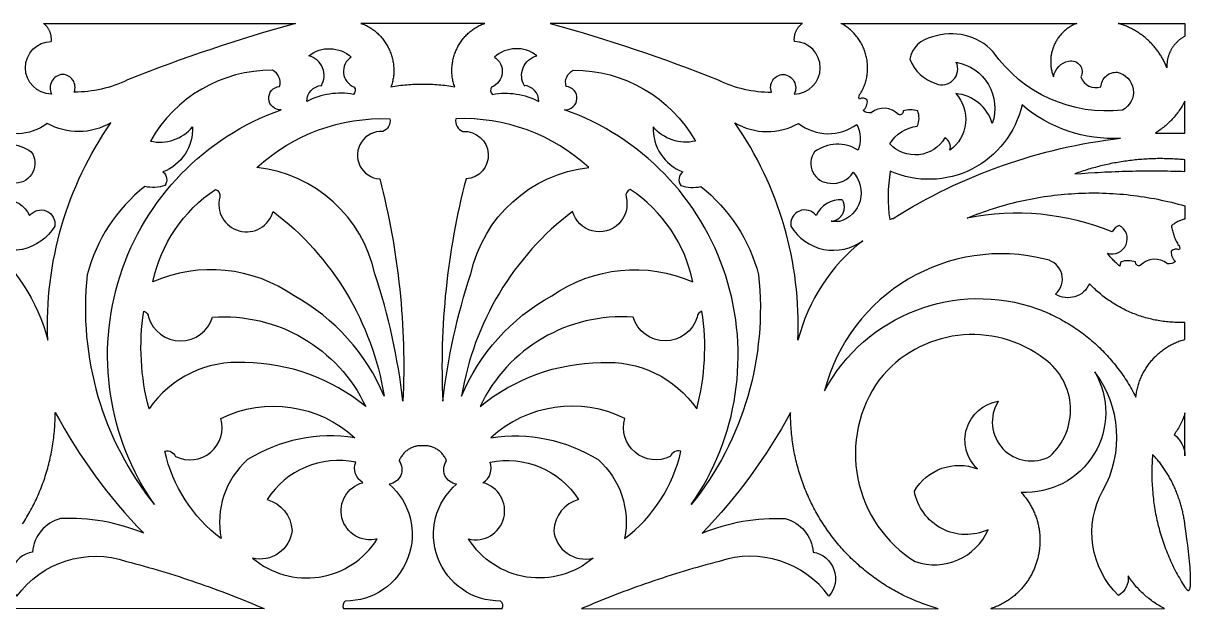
# Model space of a CAD drawing. Extents: x -1135 to 1139, y -1815 to -1379.
# Drawn here: x 270 to 1139, y -1815 to -1379 of the extents above; entities that cross this region are included whole.
import ezdxf

# ---------------------------------------------------------------- set-up
doc = ezdxf.new("R2010")
doc.units = 0
doc.layers.add('LAYER_1', color=18, linetype='CONTINUOUS')

msp = doc.modelspace()

# ---------------------------------------------------------------- linework, layer by layer
at = {"layer": 'LAYER_1'}
for points in [[(290.94, -1431.66, -0.982798), (290.82, -1392.34), (290.87, -1391.85), (290.89, -1391.36), (290.9, -1390.88), (290.89, -1390.39), (290.87, -1389.91), (290.83, -1389.43), (290.78, -1388.95), (290.71, -1388.48), (290.63, -1388.01), (290.53, -1387.54), (290.42, -1387.07), (290.29, -1386.62), (290.15, -1386.16), (289.99, -1385.71), (289.82, -1385.27), (289.64, -1384.83), (289.44, -1384.4), (289.23, -1383.98), (289, -1383.56), (288.76, -1383.15), (288.51, -1382.74), (288.25, -1382.35), (287.97, -1381.96), (287.68, -1381.58), (287.38, -1381.21), (287.06, -1380.85), (286.73, -1380.5), (286.39, -1380.16), (286.04, -1379.83), (285.68, -1379.5), (285.3, -1379.19), (284.92, -1378.9), (472.57, -1378.9, 0.026463), (347.53, -1421.05, -0.116339), (307.87, -1430.1, 0.512813), (299.17, -1416.9, 0.528279)], [(844.02, -1431.66, 0.982798), (844.14, -1392.34), (844.1, -1391.85), (844.07, -1391.36), (844.06, -1390.88), (844.07, -1390.39), (844.09, -1389.91), (844.13, -1389.43), (844.18, -1388.95), (844.25, -1388.48), (844.33, -1388.01), (844.43, -1387.54), (844.55, -1387.07), (844.67, -1386.62), (844.82, -1386.16), (844.97, -1385.71), (845.14, -1385.27), (845.33, -1384.83), (845.53, -1384.4), (845.74, -1383.98), (845.96, -1383.56), (846.2, -1383.15), (846.45, -1382.74), (846.72, -1382.35), (847, -1381.96), (847.29, -1381.58), (847.59, -1381.21), (847.9, -1380.85), (848.23, -1380.5), (848.57, -1380.16), (848.92, -1379.83), (849.29, -1379.5), (849.66, -1379.19), (850.05, -1378.9), (662.39, -1378.9, -0.026463), (787.44, -1421.05, 0.116339), (827.1, -1430.1, -0.512813), (835.79, -1416.9, -0.528279)], [(991.46, -1453.47, 0.309521), (964.29, -1431.29, -0.456273), (959.76, -1473.41, 0.393052), (956.13, -1464.33, -0.500237), (915.16, -1468.78, -0.23041), (935.66, -1455.42, 0.198568), (935.92, -1444.15, 0.164265), (925.02, -1444.22, -0.539604), (921.68, -1446.95, 0.393532), (901.26, -1445.53, -0.203828), (895.35, -1443.94, 0.244995), (898.42, -1436.22, 0.350674), (892.51, -1435.31, -0.350094), (893.46, -1431.12), (893.96, -1430.24), (894.43, -1429.36), (894.88, -1428.47), (895.3, -1427.57), (895.7, -1426.67), (896.06, -1425.76), (896.41, -1424.85), (896.73, -1423.94), (897.02, -1423.02), (897.29, -1422.09), (897.54, -1421.17), (897.76, -1420.24), (897.95, -1419.31), (898.12, -1418.37), (898.27, -1417.44), (898.39, -1416.5), (898.49, -1415.56), (898.56, -1414.63), (898.61, -1413.69), (898.64, -1412.75), (898.65, -1411.82), (898.63, -1410.89), (898.58, -1409.96), (898.52, -1409.03), (898.43, -1408.1), (898.32, -1407.18), (898.19, -1406.26), (898.03, -1405.35), (897.85, -1404.44), (897.65, -1403.54), (897.43, -1402.64), (897.19, -1401.74), (896.92, -1400.86), (896.63, -1399.98), (896.33, -1399.11), (896, -1398.24), (895.65, -1397.38), (895.27, -1396.54), (894.88, -1395.7), (894.47, -1394.87), (894.03, -1394.05), (893.58, -1393.24), (893.11, -1392.44), (892.61, -1391.65), (892.1, -1390.87), (891.56, -1390.11), (891.01, -1389.36), (890.44, -1388.62), (889.84, -1387.89), (889.23, -1387.18), (888.6, -1386.48), (887.95, -1385.8), (887.28, -1385.13), (886.59, -1384.48), (885.89, -1383.84), (885.16, -1383.22), (884.42, -1382.62), (883.66, -1382.03), (882.88, -1381.46), (882.08, -1380.91), (881.27, -1380.38), (880.44, -1379.86), (879.59, -1379.37), (878.72, -1378.9), (1054.41, -1378.9), (1053.69, -1379.19), (1052.97, -1379.5), (1052.26, -1379.83), (1051.57, -1380.18), (1050.88, -1380.54), (1050.21, -1380.91), (1049.56, -1381.31), (1048.91, -1381.71), (1048.28, -1382.13), (1047.66, -1382.57), (1047.05, -1383.02), (1046.45, -1383.48), (1045.87, -1383.96), (1045.3, -1384.45), (1044.75, -1384.95), (1044.21, -1385.47), (1043.68, -1386), (1043.17, -1386.54), (1042.67, -1387.09), (1042.18, -1387.65), (1041.71, -1388.22), (1041.25, -1388.81), (1040.81, -1389.4), (1040.38, -1390.01), (1039.97, -1390.62), (1039.57, -1391.24), (1039.19, -1391.88), (1038.82, -1392.52), (1038.47, -1393.17), (1038.14, -1393.83), (1037.82, -1394.49), (1037.51, -1395.16), (1037.23, -1395.84), (1036.96, -1396.53), (1036.7, -1397.23), (1036.46, -1397.93), (1036.24, -1398.63), (1036.04, -1399.34), (1035.85, -1400.06), (1035.68, -1400.78), (1035.53, -1401.51), (1035.39, -1402.24), (1035.27, -1402.97), (1035.17, -1403.71), (1035.09, -1404.45), (1035.03, -1405.2), (1034.98, -1405.95), (1034.96, -1406.7), (1034.95, -1407.45), (1034.96, -1408.21), (1034.99, -1408.96), (1035.03, -1409.72), (1035.1, -1410.48), (1035.19, -1411.24), (1035.29, -1412), (1035.42, -1412.75), (1035.57, -1413.51), (1035.73, -1414.27), (1035.92, -1415.03), (1036.12, -1415.78), (1036.35, -1416.54), (1036.59, -1417.29), (1036.86, -1418.04), (1037.15, -1418.79, -0.325015), (1048.5, -1407.04, -0.63286), (1057.5, -1418.88, 0.409736), (1072.42, -1426.22, -0.418062), (1084.5, -1415.32, -0.698824), (1088.53, -1443.51, -0.277475), (992.25, -1400.07, 0.295106), (946.9, -1389.07, 0.314027), (930.09, -1405.72, 0.22362), (949.4, -1423.82, 0.685678), (964.63, -1407.95, -0.464047)], [(491.78, -1425.53, 0.503317), (482.56, -1403.14, -0.369587), (514.22, -1404.12, 0.619583), (516.34, -1426.4, -0.371951), (515.73, -1431.85, 0.168636), (481.02, -1437.16, -0.386394), (492.14, -1425.17), (492.17, -1425.17), (492.17, -1425.19), (492.15, -1425.24), (492.08, -1425.32), (491.99, -1425.4), (491.82, -1425.54), (491.78, -1425.56), (491.77, -1425.55)], [(643.18, -1425.53, -0.503317), (652.4, -1403.14, 0.369587), (620.75, -1404.12, -0.619583), (618.63, -1426.4, 0.371951), (619.23, -1431.85, -0.168636), (653.94, -1437.16, 0.386394), (642.82, -1425.17), (642.8, -1425.17), (642.79, -1425.19), (642.82, -1425.24), (642.88, -1425.32), (642.97, -1425.4), (643.14, -1425.54), (643.19, -1425.56), (643.19, -1425.55)], [(367.59, -1737.49, -0.49486), (462.01, -1443.31, -0.998041), (460.79, -1425.95, 0.365087), (455.46, -1413.82, 0.272091), (364.58, -1466.65, 0.283115), (395.96, -1456, -0.323466), (373.98, -1489.57, -0.396274), (375.46, -1499.64, -0.138733), (360.45, -1500.52, 0.163613), (317.54, -1566.25, 0.198606)], [(767.38, -1737.49, 0.49486), (672.95, -1443.31, 0.998041), (674.18, -1425.95, -0.365087), (679.51, -1413.82, -0.272091), (770.38, -1466.65, -0.283115), (739.01, -1456, 0.323466), (760.98, -1489.57, 0.396274), (759.5, -1499.64, 0.138733), (774.51, -1500.52, -0.163613), (817.42, -1566.25, -0.198606)], [(915.1, -1525.17, -0.11885), (917.66, -1524.23, -0.112276), (1087.05, -1464.52, -0.19507), (1013.62, -1439.6, -0.472647), (915.56, -1489.09, 0.078882)], [(443.95, -1486.23, -0.196989), (542.94, -1450, -0.357601), (537.61, -1459.48, 1), (535.35, -1494.84, -0.075562), (552.64, -1660.36, 0.051627), (531.75, -1565.64, 0.321166)], [(691.01, -1486.23, 0.196989), (592.02, -1450, 0.357601), (597.35, -1459.48, -1), (599.61, -1494.84, 0.075562), (582.33, -1660.36, -0.051627), (603.21, -1565.64, -0.321166)], [(895.02, -1540.85, 0.163396), (846.77, -1614.89, 0.163343), (799.79, -1453.01, 0.267941), (847.27, -1453.42, 0.33837), (890.56, -1454.16, -0.205636), (891.67, -1473.4, 0.311044), (859.09, -1474.71, 0.600955), (870.65, -1498.01, 0.290907), (887.9, -1489.9, -0.556182), (877.67, -1526.65), (876.89, -1526.64), (876.11, -1526.63), (875.32, -1526.6), (874.54, -1526.57), (873.76, -1526.53), (872.98, -1526.48), (872.2, -1526.42), (871.42, -1526.36), (871.79, -1526.33), (872.15, -1526.29), (872.5, -1526.25), (872.85, -1526.19), (873.2, -1526.12), (873.54, -1526.03), (873.87, -1525.94), (874.2, -1525.84), (874.52, -1525.72), (874.84, -1525.6), (875.15, -1525.47), (875.46, -1525.32), (875.76, -1525.17), (876.05, -1525.01), (876.34, -1524.84), (876.62, -1524.66), (876.89, -1524.47), (877.16, -1524.28), (877.42, -1524.07), (877.67, -1523.86), (877.91, -1523.65), (878.15, -1523.42), (878.38, -1523.19), (878.61, -1522.95), (878.82, -1522.7), (879.03, -1522.45), (879.23, -1522.19), (879.42, -1521.93), (879.6, -1521.66), (879.78, -1521.38), (879.94, -1521.1), (880.1, -1520.81), (880.25, -1520.52), (880.39, -1520.23), (880.52, -1519.93), (880.64, -1519.63), (880.76, -1519.32), (880.86, -1519.01), (880.95, -1518.7), (881.04, -1518.38), (881.11, -1518.06), (881.17, -1517.74), (881.23, -1517.42), (881.27, -1517.09), (881.31, -1516.76), (881.33, -1516.43), (881.34, -1516.1), (881.34, -1515.77), (881.34, -1515.43), (881.32, -1515.1), (881.28, -1514.76), (881.24, -1514.43), (881.19, -1514.09), (881.12, -1513.76), (881.05, -1513.42), (880.96, -1513.09), (880.86, -1512.76), (880.75, -1512.43), (880.62, -1512.09), (880.49, -1511.76), (880.34, -1511.44), (880.17, -1511.11), (880, -1510.79), (879.81, -1510.47, 0.325002), (860.32, -1522.19, 0.787549), (841.56, -1530.14, 0.441587)], [(366.35, -1571.63, -0.196989), (413.18, -1502.63, -0.357601), (416.21, -1508.31, 1), (455.96, -1519.02, -0.192173), (538.64, -1656.62, 0.170323), (471.58, -1582.04, 0.263338)], [(768.62, -1571.63, 0.196989), (721.79, -1502.63, 0.357601), (718.75, -1508.31, -1), (679, -1519.02, 0.192173), (596.32, -1656.62, -0.170323), (663.39, -1582.04, -0.263338)], [(1134.91, -1524.77), (1134.23, -1524.94), (1133.55, -1525.12), (1132.88, -1525.33), (1132.21, -1525.56), (1131.55, -1525.81), (1130.9, -1526.08), (1130.26, -1526.37), (1129.62, -1526.67), (1129, -1527), (1128.38, -1527.34), (1127.77, -1527.7), (1127.17, -1528.08), (1126.59, -1528.48), (1126.01, -1528.9), (1125.45, -1529.34), (1124.9, -1529.79), (1125.03, -1530.67), (1125.19, -1531.55), (1125.38, -1532.43), (1125.58, -1533.31), (1125.8, -1534.19), (1126.05, -1535.06), (1126.32, -1535.94), (1126.61, -1536.8), (1126.92, -1537.67), (1127.26, -1538.53), (1127.61, -1539.39), (1127.99, -1540.24), (1128.4, -1541.09), (1128.82, -1541.93), (1129.27, -1542.76), (1129.75, -1543.59, -0.350094), (1130.7, -1547.79, 0.350674), (1124.79, -1548.7, 0.244995), (1127.86, -1556.42, -0.203828), (1121.94, -1558.01, 0.393532), (1101.53, -1559.43, -0.539604), (1098.19, -1556.7, 0.164265), (1087.29, -1556.63), (1087.15, -1557.01), (1087.01, -1557.4), (1086.89, -1557.79), (1086.78, -1558.19), (1086.68, -1558.58), (1086.6, -1558.98), (1086.52, -1559.38), (1086.45, -1559.78), (1085.8, -1559.26), (1085.16, -1558.73), (1084.53, -1558.19), (1083.91, -1557.64), (1083.3, -1557.07), (1082.7, -1556.49), (1082.11, -1555.9), (1081.54, -1555.3), (1080.97, -1554.69), (1080.42, -1554.07), (1079.87, -1553.44), (1079.34, -1552.79), (1078.82, -1552.14), (1078.31, -1551.47), (1077.82, -1550.8), (1077.33, -1550.11, 0.914973), (1085.98, -1529.45, 0.182436), (1080.8, -1534.29, 0.147464), (972.71, -1524.04), (975.13, -1523.05), (977.55, -1522.09), (979.99, -1521.15), (982.43, -1520.25), (984.88, -1519.36), (987.33, -1518.51), (989.79, -1517.68), (992.26, -1516.88), (994.74, -1516.1), (997.22, -1515.35), (999.71, -1514.63), (1002.21, -1513.93), (1004.71, -1513.26), (1007.22, -1512.62), (1009.73, -1512.01), (1012.25, -1511.42), (1014.77, -1510.86), (1017.29, -1510.32), (1019.83, -1509.82), (1022.36, -1509.34), (1024.9, -1508.88), (1027.45, -1508.45), (1029.99, -1508.05), (1032.54, -1507.68), (1035.1, -1507.33), (1037.65, -1507.02), (1040.21, -1506.72), (1042.78, -1506.46), (1045.34, -1506.22), (1047.91, -1506.01), (1050.48, -1505.82), (1053.05, -1505.67), (1055.62, -1505.54), (1058.19, -1505.43), (1060.77, -1505.36), (1063.34, -1505.31), (1065.92, -1505.28), (1068.49, -1505.29), (1071.07, -1505.32), (1073.65, -1505.38), (1076.22, -1505.47), (1078.8, -1505.58), (1081.37, -1505.72), (1083.95, -1505.89), (1086.52, -1506.08), (1089.09, -1506.3), (1091.66, -1506.55), (1094.23, -1506.83), (1096.8, -1507.13), (1099.36, -1507.46), (1101.93, -1507.82), (1104.49, -1508.21), (1107.04, -1508.62), (1109.6, -1509.06), (1112.15, -1509.53), (1114.69, -1510.02), (1117.24, -1510.54), (1119.77, -1511.09), (1122.31, -1511.67), (1124.84, -1512.27), (1127.37, -1512.9), (1129.89, -1513.56), (1132.4, -1514.24), (1134.92, -1514.96)], [(1134.91, -1601.71), (1133.66, -1601.76), (1132.41, -1601.78), (1131.16, -1601.79), (1129.91, -1601.79), (1128.66, -1601.76), (1127.41, -1601.73), (1126.17, -1601.67), (1124.93, -1601.6), (1123.69, -1601.51), (1122.45, -1601.4), (1121.22, -1601.28), (1119.99, -1601.14), (1118.76, -1600.98), (1117.54, -1600.81), (1116.32, -1600.62), (1115.1, -1600.42), (1113.89, -1600.2), (1112.68, -1599.97), (1111.47, -1599.71), (1110.27, -1599.45), (1109.07, -1599.16), (1107.88, -1598.86), (1106.69, -1598.55), (1105.5, -1598.22), (1104.33, -1597.87), (1103.15, -1597.51), (1101.98, -1597.13), (1100.82, -1596.74), (1099.66, -1596.33), (1098.51, -1595.91), (1097.36, -1595.47), (1096.22, -1595.02), (1095.09, -1594.55), (1093.96, -1594.06), (1092.84, -1593.57), (1091.72, -1593.05), (1090.61, -1592.52), (1089.51, -1591.98), (1088.42, -1591.42), (1087.33, -1590.85), (1086.25, -1590.26), (1085.17, -1589.66), (1084.11, -1589.05), (1083.05, -1588.42), (1082, -1587.77), (1080.96, -1587.11), (1079.93, -1586.44), (1078.9, -1585.75), (1077.89, -1585.05), (1076.88, -1584.33), (1075.88, -1583.6), (1074.89, -1582.86), (1073.91, -1582.1), (1072.94, -1581.33), (1071.98, -1580.55), (1071.03, -1579.75), (1070.08, -1578.94), (1069.15, -1578.11), (1068.23, -1577.27), (1067.32, -1576.42), (1066.42, -1575.55), (1065.53, -1574.68), (1064.65, -1573.78), (1063.78, -1572.88, -0.462475), (1038.67, -1580.69, 0.61927), (1031.75, -1554.85, 0.413815), (866.53, -1652.7, -0.370217), (1025.15, -1591.56), (1026.64, -1592.12), (1028.12, -1592.71), (1029.6, -1593.31), (1031.06, -1593.92), (1032.52, -1594.56), (1033.97, -1595.21), (1035.41, -1595.87), (1036.84, -1596.56), (1038.26, -1597.26), (1039.67, -1597.97), (1041.07, -1598.7), (1042.46, -1599.45), (1043.84, -1600.21), (1045.22, -1600.99), (1046.58, -1601.79), (1047.93, -1602.6), (1049.27, -1603.42), (1050.6, -1604.26), (1051.92, -1605.12), (1053.23, -1605.99), (1054.53, -1606.87), (1055.81, -1607.77), (1057.09, -1608.69), (1058.35, -1609.62), (1059.61, -1610.56), (1060.85, -1611.52), (1062.08, -1612.49), (1063.3, -1613.48), (1064.51, -1614.48), (1065.7, -1615.49), (1066.88, -1616.52), (1068.05, -1617.56), (1069.21, -1618.61), (1070.36, -1619.68), (1071.49, -1620.76), (1072.61, -1621.86), (1073.72, -1622.97), (1074.82, -1624.09), (1075.9, -1625.22), (1076.97, -1626.37), (1078.03, -1627.53), (1079.07, -1628.7), (1080.1, -1629.89), (1081.11, -1631.08), (1082.11, -1632.29), (1083.1, -1633.51), (1084.08, -1634.75), (1085.04, -1635.99), (1085.98, -1637.25), (1086.91, -1638.52), (1087.83, -1639.8), (1088.73, -1641.09), (1089.62, -1642.39), (1090.49, -1643.7), (1091.35, -1645.03), (1092.19, -1646.36), (1093.02, -1647.71), (1093.84, -1649.07), (1094.63, -1650.44), (1095.41, -1651.82), (1096.18, -1653.21), (1096.93, -1654.61), (1097.66, -1656.01), (1098.38, -1657.43), (1098.49, -1656.47), (1098.62, -1655.51), (1098.77, -1654.56), (1098.94, -1653.61), (1099.12, -1652.67), (1099.32, -1651.74), (1099.54, -1650.81), (1099.77, -1649.89), (1100.02, -1648.97), (1100.29, -1648.06), (1100.58, -1647.16), (1100.88, -1646.27), (1101.2, -1645.38), (1101.53, -1644.51), (1101.88, -1643.63), (1102.25, -1642.77), (1102.63, -1641.92), (1103.02, -1641.07), (1103.44, -1640.23), (1103.86, -1639.4), (1104.3, -1638.58), (1104.76, -1637.77), (1105.23, -1636.97), (1105.72, -1636.18), (1106.22, -1635.4), (1106.73, -1634.62), (1107.26, -1633.86), (1107.8, -1633.11), (1108.35, -1632.37), (1108.92, -1631.63), (1109.5, -1630.91), (1110.09, -1630.2), (1110.7, -1629.51), (1111.32, -1628.82), (1111.95, -1628.14), (1112.6, -1627.48), (1113.25, -1626.82), (1113.92, -1626.18), (1114.6, -1625.56), (1115.29, -1624.94), (1115.99, -1624.34), (1116.71, -1623.75), (1117.43, -1623.17), (1118.17, -1622.6), (1118.92, -1622.05), (1119.67, -1621.52), (1120.44, -1620.99), (1121.22, -1620.48), (1122.01, -1619.99), (1122.8, -1619.5), (1123.61, -1619.04), (1124.43, -1618.58), (1125.26, -1618.15), (1126.09, -1617.72), (1126.94, -1617.31), (1127.79, -1616.92), (1128.65, -1616.54), (1129.52, -1616.18), (1130.4, -1615.84), (1131.29, -1615.51), (1132.18, -1615.19), (1133.08, -1614.9), (1133.99, -1614.62), (1134.91, -1614.35)], [(363.6, -1666.12, -0.103571), (359.65, -1593.45, -0.357601), (363.2, -1597.89, 0.73756), (410.9, -1597.83, -0.309256), (524.9, -1664.39, 0.170323), (434.86, -1631.67, 0.263338)], [(771.37, -1666.12, 0.103571), (775.31, -1593.45, 0.357601), (771.76, -1597.89, -0.73756), (724.06, -1597.83, 0.309256), (610.06, -1664.39, -0.170323), (700.1, -1631.67, -0.263338)], [(995.97, -1660.48, 0.773333), (1034.46, -1701.45, 0.472459), (1030.76, -1629.3, 0.411921), (907.26, -1644.56, 0.433442), (934.16, -1780.01, 0.390951), (988.39, -1756.2, -0.491578), (933.46, -1727.45, -0.369286), (980.52, -1710.87, -0.627784)], [(990.31, -1815.05), (1119.66, -1815.04), (1118.64, -1814.5), (1117.63, -1813.95), (1116.63, -1813.38), (1115.64, -1812.79), (1114.66, -1812.19), (1113.69, -1811.57), (1112.73, -1810.94), (1111.79, -1810.29), (1110.85, -1809.63), (1109.92, -1808.96), (1109.01, -1808.27), (1108.11, -1807.56), (1107.21, -1806.84), (1106.33, -1806.11), (1105.47, -1805.36), (1104.61, -1804.6), (1103.77, -1803.83), (1102.94, -1803.04), (1102.12, -1802.24), (1101.31, -1801.42), (1100.52, -1800.6), (1099.74, -1799.76), (1098.97, -1798.9), (1098.22, -1798.04), (1097.48, -1797.16), (1096.75, -1796.27), (1096.04, -1795.37), (1095.34, -1794.45), (1094.66, -1793.53), (1093.99, -1792.59), (1093.33, -1791.64), (1092.69, -1790.68, -0.29201), (1085.52, -1805.16, -0.33954), (1073.82, -1727.02, 0.300932), (1067.77, -1638.67, -0.598512), (1012.93, -1728.39), (1013.54, -1729.07), (1014.14, -1729.76), (1014.73, -1730.45), (1015.3, -1731.14), (1015.85, -1731.85), (1016.39, -1732.55), (1016.92, -1733.27), (1017.43, -1733.98), (1017.93, -1734.71), (1018.42, -1735.44), (1018.89, -1736.17), (1019.35, -1736.91), (1019.79, -1737.65), (1020.22, -1738.4), (1020.64, -1739.15), (1021.04, -1739.9), (1021.43, -1740.66), (1021.81, -1741.43), (1022.17, -1742.19), (1022.52, -1742.96), (1022.86, -1743.74), (1023.18, -1744.51), (1023.49, -1745.29), (1023.78, -1746.08), (1024.06, -1746.86), (1024.33, -1747.65), (1024.59, -1748.44), (1024.83, -1749.23), (1025.06, -1750.03), (1025.28, -1750.83), (1025.48, -1751.63), (1025.67, -1752.43), (1025.85, -1753.23), (1026.01, -1754.03), (1026.16, -1754.84), (1026.3, -1755.64), (1026.43, -1756.45), (1026.54, -1757.26), (1026.64, -1758.07), (1026.73, -1758.88), (1026.81, -1759.69), (1026.87, -1760.5), (1026.92, -1761.31), (1026.96, -1762.12), (1026.98, -1762.93), (1027, -1763.74), (1027, -1764.55), (1026.99, -1765.36), (1026.96, -1766.17), (1026.93, -1766.97), (1026.88, -1767.78), (1026.82, -1768.58), (1026.75, -1769.39), (1026.67, -1770.19), (1026.57, -1770.99), (1026.46, -1771.79), (1026.34, -1772.59), (1026.21, -1773.38), (1026.07, -1774.17), (1025.91, -1774.96), (1025.75, -1775.75), (1025.57, -1776.54), (1025.38, -1777.32), (1025.18, -1778.1), (1024.97, -1778.87), (1024.74, -1779.65), (1024.51, -1780.41), (1024.26, -1781.18), (1024, -1781.94), (1023.73, -1782.7), (1023.45, -1783.46), (1023.16, -1784.21), (1022.86, -1784.95), (1022.54, -1785.69), (1022.22, -1786.43), (1021.88, -1787.16), (1021.53, -1787.89), (1021.17, -1788.61), (1020.81, -1789.33), (1020.43, -1790.04), (1020.03, -1790.74), (1019.63, -1791.44), (1019.22, -1792.14), (1018.8, -1792.83), (1018.36, -1793.51), (1017.92, -1794.19), (1017.47, -1794.86), (1017, -1795.52), (1016.53, -1796.18), (1016.04, -1796.83), (1015.54, -1797.47), (1015.04, -1798.11), (1014.52, -1798.74), (1013.99, -1799.36), (1013.46, -1799.97), (1012.91, -1800.58), (1012.35, -1801.18), (1011.78, -1801.77), (1011.21, -1802.35), (1010.62, -1802.93), (1010.02, -1803.49), (1009.41, -1804.05), (1008.8, -1804.6), (1008.17, -1805.14), (1007.53, -1805.67), (1006.89, -1806.19), (1006.23, -1806.7), (1005.57, -1807.2), (1004.89, -1807.7), (1004.21, -1808.18), (1003.51, -1808.65), (1002.81, -1809.12), (1002.1, -1809.57), (1001.37, -1810.01), (1000.64, -1810.45), (999.9, -1810.87), (999.15, -1811.28), (998.39, -1811.68), (997.62, -1812.07), (996.85, -1812.45), (996.06, -1812.81), (995.26, -1813.17), (994.46, -1813.51), (993.65, -1813.84), (992.82, -1814.16), (991.99, -1814.47), (991.15, -1814.76)], [(417.25, -1762.79, -0.178542), (375.32, -1697.64, -0.357601), (383.38, -1701.66, 0.654117), (417.1, -1673.32, -0.309256), (516.94, -1687.73, 0.178319), (436.86, -1703.96, 0.263338)], [(717.72, -1762.79, 0.178542), (759.64, -1697.64, 0.357601), (751.59, -1701.66, -0.654117), (717.87, -1673.32, 0.309256), (618.03, -1687.73, -0.178319), (698.11, -1703.96, -0.263338)], [(837.23, -1747.91, -0.32278), (858.08, -1772.85, -0.582929), (869.86, -1805.76, 0.326719), (788.05, -1779.81), (784.77, -1780.67), (781.5, -1781.55), (778.23, -1782.44), (774.97, -1783.35), (771.71, -1784.27), (768.46, -1785.21), (765.21, -1786.17), (761.97, -1787.14), (758.73, -1788.13), (755.5, -1789.13), (752.27, -1790.15), (749.05, -1791.18), (745.83, -1792.23), (742.61, -1793.29), (739.41, -1794.37), (736.2, -1795.47), (733, -1796.57), (729.81, -1797.7), (726.62, -1798.84), (723.44, -1799.99), (720.27, -1801.16), (717.1, -1802.35), (713.93, -1803.55), (710.77, -1804.77), (707.62, -1806), (704.47, -1807.24), (701.33, -1808.51), (698.19, -1809.78), (695.06, -1811.07), (691.94, -1812.38), (688.82, -1813.7), (685.71, -1815.04), (951.21, -1815.05), (949.69, -1814.61), (948.17, -1814.15), (946.65, -1813.69), (945.15, -1813.2), (943.65, -1812.7), (942.16, -1812.19), (940.68, -1811.66), (939.21, -1811.12), (937.74, -1810.57), (936.28, -1809.99), (934.84, -1809.41), (933.39, -1808.81), (931.96, -1808.2), (930.54, -1807.57), (929.12, -1806.93), (927.71, -1806.28), (926.31, -1805.61), (924.92, -1804.92), (923.54, -1804.23), (922.17, -1803.52), (920.81, -1802.8), (919.45, -1802.06), (918.1, -1801.32), (916.77, -1800.55), (915.44, -1799.78), (914.12, -1798.99), (912.81, -1798.19), (911.51, -1797.38), (910.22, -1796.56), (908.94, -1795.72), (907.67, -1794.87), (906.41, -1794.01), (905.16, -1793.13), (903.91, -1792.25), (902.68, -1791.35), (901.46, -1790.44), (900.25, -1789.52), (899.04, -1788.58), (897.85, -1787.64), (896.67, -1786.68), (895.5, -1785.72), (894.34, -1784.74), (893.19, -1783.75), (892.05, -1782.75), (890.92, -1781.73), (889.8, -1780.71), (888.69, -1779.68), (887.59, -1778.63), (886.51, -1777.58), (885.43, -1776.51), (884.37, -1775.44), (883.32, -1774.35), (882.27, -1773.25), (881.24, -1772.15), (880.22, -1771.03), (879.22, -1769.9), (878.22, -1768.76), (877.23, -1767.62), (876.26, -1766.46), (875.3, -1765.3), (874.35, -1764.12), (873.41, -1762.94), (872.49, -1761.74), (871.57, -1760.54), (870.67, -1759.33), (869.78, -1758.11), (868.9, -1756.88), (868.04, -1755.64), (867.18, -1754.39), (866.34, -1753.14), (865.51, -1751.87), (864.7, -1750.6), (863.9, -1749.32), (863.1, -1748.03), (862.33, -1746.73), (861.56, -1745.42), (860.81, -1744.11), (860.07, -1742.79), (859.35, -1741.46), (858.63, -1740.12), (857.93, -1738.78), (857.25, -1737.43), (856.58, -1736.07), (855.92, -1734.7), (855.27, -1733.33), (854.64, -1731.95), (854.02, -1730.56), (853.42, -1729.16), (852.82, -1727.76), (852.25, -1726.35), (851.68, -1724.94), (851.13, -1723.52), (850.6, -1722.09), (850.08, -1720.65), (849.57, -1719.21), (849.08, -1717.77), (848.6, -1716.32), (848.14, -1714.86), (847.69, -1713.39), (847.25, -1711.92), (846.83, -1710.45), (846.43, -1708.97), (846.04, -1707.48), (845.66, -1705.99), (845.3, -1704.49), (844.96, -1702.99), (844.63, -1701.48), (844.31, -1699.97), (844.01, -1698.45), (843.73, -1696.93), (843.46, -1695.4), (843.2, -1693.87), (842.97, -1692.33), (842.74, -1690.79), (842.54, -1689.25), (842.35, -1687.7), (842.17, -1686.14), (842.01, -1684.59), (841.87, -1683.03), (841.74, -1681.46), (841.63, -1679.89), (841.53, -1678.32), (841.45, -1676.74), (841.39, -1675.16), (841.35, -1673.58), (841.32, -1671.99), (841.3, -1670.41), (841.31, -1668.81, -0.068245), (775.33, -1758.86, -0.112453)], [(1134.92, -1669.18), (1134.61, -1670.27), (1134.28, -1671.34), (1133.92, -1672.4), (1133.53, -1673.46), (1133.11, -1674.5), (1132.67, -1675.53), (1132.2, -1676.56), (1131.71, -1677.57), (1131.18, -1678.56), (1130.64, -1679.55), (1130.07, -1680.52), (1129.47, -1681.47), (1128.85, -1682.42), (1128.2, -1683.34), (1127.53, -1684.25), (1126.84, -1685.15, -0.216024), (1134.96, -1701.06)], [(567.48, -1815.04), (626.53, -1815.04, 0.349418), (625.34, -1809.35, -0.698466), (592.63, -1722.2, -0.576808), (585.17, -1704.91), (584.85, -1704.19), (584.51, -1703.5), (584.15, -1702.82), (583.77, -1702.17), (583.37, -1701.55), (582.95, -1700.94), (582.51, -1700.36), (582.05, -1699.8), (581.57, -1699.27), (581.08, -1698.76), (580.57, -1698.27), (580.05, -1697.8), (579.51, -1697.36), (578.95, -1696.95), (578.39, -1696.55), (577.81, -1696.18), (577.22, -1695.84), (576.62, -1695.52), (576.01, -1695.22), (575.39, -1694.95), (574.76, -1694.7), (574.12, -1694.48), (573.48, -1694.28), (572.83, -1694.1), (572.17, -1693.96), (571.51, -1693.83), (570.85, -1693.73), (570.18, -1693.66), (569.51, -1693.61), (568.83, -1693.59), (568.16, -1693.59), (567.48, -1693.62), (566.81, -1693.59), (566.13, -1693.59), (565.46, -1693.61), (564.79, -1693.66), (564.12, -1693.73), (563.45, -1693.83), (562.79, -1693.96), (562.14, -1694.1), (561.48, -1694.28), (560.84, -1694.48), (560.2, -1694.7), (559.58, -1694.95), (558.96, -1695.22), (558.34, -1695.52), (557.74, -1695.84), (557.15, -1696.18), (556.58, -1696.55), (556.01, -1696.95), (555.46, -1697.36), (554.92, -1697.8), (554.39, -1698.27), (553.89, -1698.76), (553.39, -1699.27), (552.92, -1699.8), (552.46, -1700.36), (552.02, -1700.94), (551.59, -1701.55), (551.19, -1702.17), (550.81, -1702.82), (550.45, -1703.5), (550.11, -1704.19), (549.95, -1704.55), (549.79, -1704.91, -0.576808), (542.33, -1722.2, -0.698466), (509.62, -1809.35, 0.349418), (508.44, -1815.04)], [(440.66, -1777.39, 0.457296), (533.49, -1763.07, -0.9964), (522.78, -1721.16, -0.368392), (517.49, -1705.87, 0.309256), (451.55, -1733.65, -0.313793), (470.05, -1756.68, -0.454826)], [(694.3, -1777.39, -0.457296), (601.48, -1763.07, 0.9964), (612.18, -1721.16, 0.368392), (617.48, -1705.87, -0.309256), (683.41, -1733.65, 0.313793), (664.92, -1756.68, 0.454826)]]:
    msp.add_lwpolyline(points, format="xyb", close=True, dxfattribs=at)
for points in [[(567.48, -1424.19), (568.97, -1424.18), (570.47, -1424.18), (571.96, -1424.21), (573.45, -1424.25), (574.94, -1424.31), (576.43, -1424.39), (577.92, -1424.48), (579.41, -1424.6), (580.89, -1424.73), (582.38, -1424.88), (583.86, -1425.04), (585.34, -1425.23), (586.82, -1425.43), (588.3, -1425.65), (589.77, -1425.89), (591.25, -1426.15), (590.93, -1425.27), (590.64, -1424.38), (590.37, -1423.49), (590.13, -1422.59), (589.92, -1421.69), (589.73, -1420.79), (589.56, -1419.89), (589.42, -1418.98), (589.31, -1418.07), (589.22, -1417.17), (589.15, -1416.26), (589.1, -1415.35), (589.08, -1414.44), (589.08, -1413.53), (589.11, -1412.62), (589.15, -1411.71), (589.22, -1410.81), (589.32, -1409.91), (589.43, -1409.01), (589.57, -1408.11), (589.72, -1407.22), (589.9, -1406.33), (590.1, -1405.45), (590.32, -1404.57), (590.56, -1403.7), (590.83, -1402.83), (591.11, -1401.97), (591.41, -1401.12), (591.73, -1400.28), (592.07, -1399.44), (592.43, -1398.61), (592.81, -1397.79), (593.21, -1396.98), (593.63, -1396.18), (594.06, -1395.39), (594.52, -1394.61), (594.99, -1393.84), (595.48, -1393.08), (595.99, -1392.33), (596.51, -1391.6), (597.05, -1390.88), (597.61, -1390.17), (598.19, -1389.48), (598.78, -1388.8), (599.39, -1388.13), (600.01, -1387.48), (600.65, -1386.85), (601.3, -1386.23), (601.97, -1385.63), (602.66, -1385.05), (603.36, -1384.48), (604.07, -1383.93), (604.8, -1383.4), (605.55, -1382.89), (606.3, -1382.4), (607.08, -1381.92), (607.86, -1381.47), (608.66, -1381.04), (609.47, -1380.63), (610.29, -1380.24), (611.13, -1379.87), (611.98, -1379.52), (612.84, -1379.2), (613.71, -1378.9), (567.48, -1378.9), (521.25, -1378.9), (522.12, -1379.2), (522.99, -1379.52), (523.83, -1379.87), (524.67, -1380.24), (525.49, -1380.63), (526.31, -1381.04), (527.1, -1381.47), (527.89, -1381.92), (528.66, -1382.4), (529.42, -1382.89), (530.16, -1383.4), (530.89, -1383.93), (531.6, -1384.48), (532.3, -1385.05), (532.99, -1385.63), (533.66, -1386.23), (534.31, -1386.85), (534.95, -1387.48), (535.58, -1388.13), (536.19, -1388.8), (536.78, -1389.48), (537.35, -1390.17), (537.91, -1390.88), (538.45, -1391.6), (538.98, -1392.33), (539.48, -1393.08), (539.97, -1393.84), (540.45, -1394.61), (540.9, -1395.39), (541.34, -1396.18), (541.75, -1396.98), (542.15, -1397.79), (542.53, -1398.61), (542.89, -1399.44), (543.23, -1400.28), (543.55, -1401.12), (543.86, -1401.97), (544.14, -1402.83), (544.4, -1403.7), (544.64, -1404.57), (544.86, -1405.45), (545.06, -1406.33), (545.24, -1407.22), (545.4, -1408.11), (545.53, -1409.01), (545.65, -1409.91), (545.74, -1410.81), (545.81, -1411.71), (545.86, -1412.62), (545.88, -1413.53), (545.88, -1414.44), (545.86, -1415.35), (545.82, -1416.26), (545.75, -1417.17), (545.66, -1418.07), (545.54, -1418.98), (545.4, -1419.89), (545.24, -1420.79), (545.05, -1421.69), (544.83, -1422.59), (544.59, -1423.49), (544.33, -1424.38), (544.04, -1425.27), (543.72, -1426.15), (545.19, -1425.89), (546.67, -1425.65), (548.14, -1425.43), (549.62, -1425.23), (551.1, -1425.04), (552.59, -1424.88), (554.07, -1424.73), (555.56, -1424.6), (557.05, -1424.48), (558.53, -1424.39), (560.02, -1424.31), (561.51, -1424.25), (563.01, -1424.21), (564.5, -1424.18), (565.99, -1424.18)], [(1134.91, -1388.57), (1134.51, -1388.78), (1134.11, -1389.01), (1133.71, -1389.24), (1133.32, -1389.47), (1132.94, -1389.72), (1132.56, -1389.97), (1132.19, -1390.22), (1131.82, -1390.48), (1131.46, -1390.75), (1131.1, -1391.03), (1130.75, -1391.31), (1130.41, -1391.59), (1130.07, -1391.88), (1129.73, -1392.18), (1129.41, -1392.48), (1129.08, -1392.79), (1128.77, -1393.11), (1128.46, -1393.42), (1128.15, -1393.75), (1127.85, -1394.08), (1127.56, -1394.41), (1127.27, -1394.75), (1126.99, -1395.09), (1126.72, -1395.44), (1126.45, -1395.79), (1126.19, -1396.15), (1125.93, -1396.51), (1125.69, -1396.88), (1125.44, -1397.25), (1125.21, -1397.62), (1124.98, -1398), (1124.76, -1398.39), (1124.54, -1398.77), (1124.33, -1399.16), (1124.13, -1399.56), (1123.94, -1399.95), (1123.75, -1400.35), (1123.57, -1400.76), (1123.39, -1401.17), (1123.23, -1401.58), (1123.07, -1401.99), (1122.92, -1402.41), (1122.77, -1402.83), (1122.63, -1403.25), (1122.5, -1403.68), (1122.38, -1404.11), (1122.27, -1404.54), (1122.16, -1404.97), (1122.06, -1405.41), (1121.97, -1405.84), (1121.88, -1406.29), (1121.8, -1406.73), (1121.74, -1407.17), (1121.67, -1407.62), (1121.62, -1408.07), (1121.58, -1408.52), (1121.54, -1408.97), (1121.51, -1409.42), (1121.49, -1409.88), (1121.48, -1410.33), (1121.47, -1410.79), (1121.48, -1411.25), (1121.49, -1411.71), (1121.51, -1412.17), (1121.24, -1411.45), (1120.95, -1410.74), (1120.66, -1410.03), (1120.35, -1409.33), (1120.03, -1408.63), (1119.71, -1407.93), (1119.37, -1407.24), (1119.02, -1406.55), (1118.66, -1405.87), (1118.29, -1405.19), (1117.91, -1404.51), (1117.52, -1403.84), (1117.12, -1403.18), (1116.71, -1402.52), (1116.29, -1401.86), (1115.86, -1401.22), (1115.42, -1400.57), (1114.97, -1399.93), (1114.51, -1399.3), (1114.04, -1398.67), (1113.56, -1398.05), (1113.08, -1397.44), (1112.58, -1396.83), (1112.07, -1396.23), (1111.56, -1395.63), (1111.03, -1395.05), (1110.5, -1394.46), (1109.96, -1393.89), (1109.4, -1393.32), (1108.84, -1392.76), (1108.27, -1392.21), (1107.7, -1391.66), (1107.11, -1391.12), (1106.52, -1390.59), (1105.91, -1390.07), (1105.3, -1389.55), (1104.68, -1389.05), (1104.05, -1388.55), (1103.42, -1388.06), (1102.77, -1387.57), (1102.12, -1387.1), (1101.46, -1386.64), (1100.79, -1386.18), (1100.12, -1385.73), (1099.44, -1385.3), (1098.75, -1384.87), (1098.05, -1384.45), (1097.34, -1384.04), (1096.63, -1383.64), (1095.91, -1383.25), (1095.18, -1382.87), (1094.45, -1382.5), (1093.71, -1382.14), (1092.96, -1381.79), (1092.21, -1381.45), (1091.45, -1381.13), (1090.68, -1380.81), (1089.9, -1380.5), (1089.12, -1380.21), (1088.34, -1379.92), (1087.54, -1379.65), (1086.74, -1379.39), (1085.94, -1379.14), (1085.12, -1378.9), (1134.91, -1378.9)], [(1134.92, -1436.96), (1134.43, -1437.86), (1133.93, -1438.75), (1133.42, -1439.63), (1132.89, -1440.51), (1132.35, -1441.37), (1131.79, -1442.22), (1131.22, -1443.07), (1130.64, -1443.9), (1130.04, -1444.73), (1129.44, -1445.54), (1128.81, -1446.35), (1128.18, -1447.14), (1127.53, -1447.92), (1126.88, -1448.7), (1126.2, -1449.46), (1125.52, -1450.21), (1124.83, -1450.95), (1124.12, -1451.68), (1123.4, -1452.4), (1122.67, -1453.11), (1121.93, -1453.8), (1121.17, -1454.48), (1120.41, -1455.15), (1119.63, -1455.81), (1118.84, -1456.46), (1118.05, -1457.09), (1117.24, -1457.72), (1116.42, -1458.32), (1115.59, -1458.92), (1114.75, -1459.5), (1113.9, -1460.07), (1113.04, -1460.63), (1134.91, -1460.63)], [(1134.91, -1480.58), (1133.64, -1480.46), (1132.36, -1480.35), (1131.09, -1480.25), (1129.81, -1480.16), (1128.53, -1480.08), (1127.26, -1480), (1125.98, -1479.94), (1124.7, -1479.88), (1123.42, -1479.83), (1122.14, -1479.79), (1120.86, -1479.76), (1119.58, -1479.74), (1118.3, -1479.72), (1117.02, -1479.72), (1115.74, -1479.72), (1114.46, -1479.73), (1113.18, -1479.76), (1111.9, -1479.79), (1110.62, -1479.82), (1109.34, -1479.87), (1108.06, -1479.93), (1106.77, -1479.99), (1105.49, -1480.07), (1104.21, -1480.15), (1102.93, -1480.24), (1101.64, -1480.35), (1100.36, -1480.46), (1099.08, -1480.58), (1097.79, -1480.7), (1096.51, -1480.84), (1095.23, -1480.99), (1093.94, -1481.14), (1092.66, -1481.31), (1091.38, -1481.48), (1090.09, -1481.66), (1088.81, -1481.86), (1087.52, -1482.06), (1086.24, -1482.27), (1084.95, -1482.49), (1083.67, -1482.72), (1082.38, -1482.96), (1081.1, -1483.2), (1079.81, -1483.46), (1078.53, -1483.73), (1077.25, -1484), (1075.96, -1484.29), (1074.68, -1484.58), (1073.39, -1484.89), (1072.11, -1485.2), (1070.82, -1485.53), (1069.54, -1485.86), (1068.25, -1486.2), (1066.97, -1486.55), (1065.68, -1486.91), (1064.4, -1487.28), (1063.11, -1487.66), (1061.83, -1488.05), (1060.55, -1488.45), (1059.26, -1488.86), (1057.98, -1489.28), (1056.69, -1489.71), (1055.41, -1490.15), (1054.13, -1490.6), (1052.84, -1491.05), (1057.8, -1490.7), (1062.78, -1490.37), (1067.8, -1490.07), (1070.32, -1489.93), (1072.85, -1489.8), (1075.39, -1489.67), (1077.93, -1489.55), (1080.48, -1489.44), (1083.03, -1489.34), (1085.59, -1489.25), (1088.16, -1489.16), (1090.73, -1489.08), (1093.3, -1489.01), (1095.88, -1488.95), (1098.47, -1488.9), (1101.05, -1488.86), (1103.64, -1488.83), (1106.24, -1488.8), (1108.84, -1488.79), (1111.44, -1488.79), (1114.04, -1488.8), (1116.65, -1488.81), (1119.25, -1488.84), (1121.86, -1488.88), (1124.47, -1488.93), (1127.08, -1489), (1129.69, -1489.07), (1132.3, -1489.15), (1134.91, -1489.25)], [(1134.91, -1752.11), (1134.78, -1751.19), (1134.64, -1750.27), (1134.49, -1749.35), (1134.34, -1748.44), (1134.17, -1747.53), (1134, -1746.61), (1133.82, -1745.7), (1133.63, -1744.8), (1133.44, -1743.89), (1133.24, -1742.99), (1133.03, -1742.09), (1132.81, -1741.19), (1132.58, -1740.3), (1132.35, -1739.41), (1132.1, -1738.52), (1131.85, -1737.63), (1131.59, -1736.75), (1131.33, -1735.87), (1131.06, -1734.99), (1130.77, -1734.11), (1130.49, -1733.24), (1130.19, -1732.38), (1129.89, -1731.51), (1129.57, -1730.65), (1129.25, -1729.79), (1128.93, -1728.94), (1128.59, -1728.09), (1128.25, -1727.25), (1127.9, -1726.41), (1127.54, -1725.57), (1127.17, -1724.74), (1126.8, -1723.91), (1126.42, -1723.08), (1126.03, -1722.26), (1125.64, -1721.45), (1125.23, -1720.64), (1124.82, -1719.83), (1124.4, -1719.03), (1123.97, -1718.24), (1123.54, -1717.44), (1123.1, -1716.66), (1122.65, -1715.88), (1122.19, -1715.1), (1121.73, -1714.33), (1121.26, -1713.57), (1120.78, -1712.81), (1120.29, -1712.05), (1119.8, -1711.31), (1119.3, -1710.56), (1118.79, -1709.83), (1118.27, -1709.1), (1117.75, -1708.37), (1117.21, -1707.65), (1116.67, -1706.94), (1116.13, -1706.24), (1115.57, -1705.54), (1115.01, -1704.85), (1114.45, -1704.16), (1113.87, -1703.48), (1113.29, -1702.81), (1112.7, -1702.14), (1112.1, -1701.48), (1111.49, -1700.83), (1110.88, -1700.19), (1110.75, -1701.87), (1110.63, -1703.55), (1110.53, -1705.22), (1110.45, -1706.9), (1110.38, -1708.57), (1110.33, -1710.23), (1110.3, -1711.9), (1110.29, -1713.56), (1110.29, -1715.22), (1110.31, -1716.87), (1110.34, -1718.52), (1110.39, -1720.17), (1110.46, -1721.81), (1110.55, -1723.45), (1110.65, -1725.09), (1110.76, -1726.72), (1110.9, -1728.35), (1111.05, -1729.98), (1111.21, -1731.6), (1111.4, -1733.21), (1111.59, -1734.83), (1111.81, -1736.43), (1112.04, -1738.04), (1112.29, -1739.64), (1112.55, -1741.23), (1112.83, -1742.82), (1113.12, -1744.41), (1113.44, -1745.99), (1113.76, -1747.56), (1114.1, -1749.13), (1114.46, -1750.7), (1114.84, -1752.26), (1115.23, -1753.82), (1115.63, -1755.37), (1116.05, -1756.91), (1116.49, -1758.45), (1116.94, -1759.99), (1117.41, -1761.51), (1117.9, -1763.04), (1118.39, -1764.55), (1118.91, -1766.07), (1119.44, -1767.57), (1119.98, -1769.07), (1120.54, -1770.56), (1121.12, -1772.05), (1121.71, -1773.53), (1122.32, -1775.01), (1122.94, -1776.48), (1123.57, -1777.94), (1124.23, -1779.39), (1124.89, -1780.84), (1125.57, -1782.29), (1126.27, -1783.72), (1126.98, -1785.15), (1127.71, -1786.57), (1128.45, -1787.99), (1129.2, -1789.4), (1129.97, -1790.8), (1130.76, -1792.19), (1131.56, -1793.58), (1132.37, -1794.96), (1133.2, -1796.33), (1134.05, -1797.69), (1134.91, -1799.05), (1135.29, -1799.63), (1135.47, -1799.88), (1135.65, -1800.12), (1135.83, -1800.33), (1136, -1800.53), (1136.16, -1800.71), (1136.32, -1800.86), (1136.47, -1801), (1136.62, -1801.12), (1136.77, -1801.22), (1136.9, -1801.3), (1137.04, -1801.37), (1137.17, -1801.41), (1137.29, -1801.44), (1137.41, -1801.45), (1137.53, -1801.45), (1137.64, -1801.42), (1137.75, -1801.38), (1137.85, -1801.33), (1137.95, -1801.25), (1138.05, -1801.16), (1138.14, -1801.06), (1138.22, -1800.94), (1138.3, -1800.8), (1138.38, -1800.65), (1138.46, -1800.49), (1138.53, -1800.31), (1138.59, -1800.12), (1138.65, -1799.91), (1138.77, -1799.45), (1138.87, -1798.95), (1138.95, -1798.39), (1139.02, -1797.78), (1139.08, -1797.12), (1139.12, -1796.42), (1139.15, -1795.68), (1139.17, -1794.9), (1139.18, -1794.08), (1139.18, -1793.22), (1139.17, -1792.32), (1139.14, -1791.39), (1139.11, -1790.44), (1139.06, -1789.45), (1139.01, -1788.43), (1138.88, -1786.33), (1138.72, -1784.15), (1138.53, -1781.89), (1138.32, -1779.59), (1138.08, -1777.25), (1137.83, -1774.88), (1137.57, -1772.52), (1137.29, -1770.16), (1137.01, -1767.84), (1136.44, -1763.33), (1135.88, -1759.12)]]:
    msp.add_lwpolyline(points, close=True, dxfattribs=at)
for points in [[(255.15, -1510.47, -0.325002), (274.65, -1522.19, -0.787549), (293.4, -1530.14, -0.441587), (239.94, -1540.85, -0.163396), (288.2, -1614.89, -0.163343), (335.17, -1453.01, -0.267941), (287.7, -1453.42, -0.33837), (244.4, -1454.16, 0.205636)], [(243.29, -1473.4, -0.311044), (275.88, -1474.71, -0.600955), (264.32, -1498.01, -0.290907)], [(269.45, -1751.87), (270.27, -1750.6), (271.07, -1749.32), (271.86, -1748.03), (272.64, -1746.73), (273.4, -1745.42), (274.15, -1744.11), (274.89, -1742.79), (275.62, -1741.46), (276.33, -1740.12), (277.03, -1738.78), (277.72, -1737.43), (278.39, -1736.07), (279.05, -1734.7), (279.69, -1733.33), (280.33, -1731.95), (280.94, -1730.56), (281.55, -1729.16), (282.14, -1727.76), (282.72, -1726.35), (283.28, -1724.94), (283.83, -1723.52), (284.36, -1722.09), (284.89, -1720.65), (285.39, -1719.21), (285.88, -1717.77), (286.36, -1716.32), (286.83, -1714.86), (287.28, -1713.39), (287.71, -1711.92), (288.13, -1710.45), (288.54, -1708.97), (288.93, -1707.48), (289.3, -1705.99), (289.66, -1704.49), (290.01, -1702.99), (290.34, -1701.48), (290.65, -1699.97), (290.95, -1698.45), (291.24, -1696.93), (291.51, -1695.4), (291.76, -1693.87), (292, -1692.33), (292.22, -1690.79), (292.43, -1689.25), (292.62, -1687.7), (292.79, -1686.14), (292.95, -1684.59), (293.1, -1683.03), (293.22, -1681.46), (293.34, -1679.89), (293.43, -1678.32), (293.51, -1676.74), (293.57, -1675.16), (293.62, -1673.58), (293.65, -1671.99), (293.66, -1670.41), (293.66, -1668.81, 0.068245), (359.64, -1758.86, 0.112453), (297.73, -1747.91, 0.32278), (276.88, -1772.85, 0.582929), (265.1, -1805.76, -0.326719), (346.92, -1779.81), (350.19, -1780.67), (353.47, -1781.55), (356.73, -1782.44), (359.99, -1783.35), (363.25, -1784.27), (366.5, -1785.21), (369.75, -1786.17), (372.99, -1787.14), (376.23, -1788.13), (379.47, -1789.13), (382.7, -1790.15), (385.92, -1791.18), (389.14, -1792.23), (392.35, -1793.29), (395.56, -1794.37), (398.76, -1795.47), (401.96, -1796.57), (405.15, -1797.7), (408.34, -1798.84), (411.52, -1799.99), (414.7, -1801.16), (417.87, -1802.35), (421.03, -1803.55), (424.19, -1804.77), (427.35, -1806), (430.49, -1807.24), (433.64, -1808.51), (436.77, -1809.78), (439.9, -1811.07), (443.03, -1812.38), (446.15, -1813.7), (449.26, -1815.04), (183.75, -1815.05)]]:
    msp.add_lwpolyline(points, format="xyb", dxfattribs=at)

doc.saveas('drawing.dxf')
